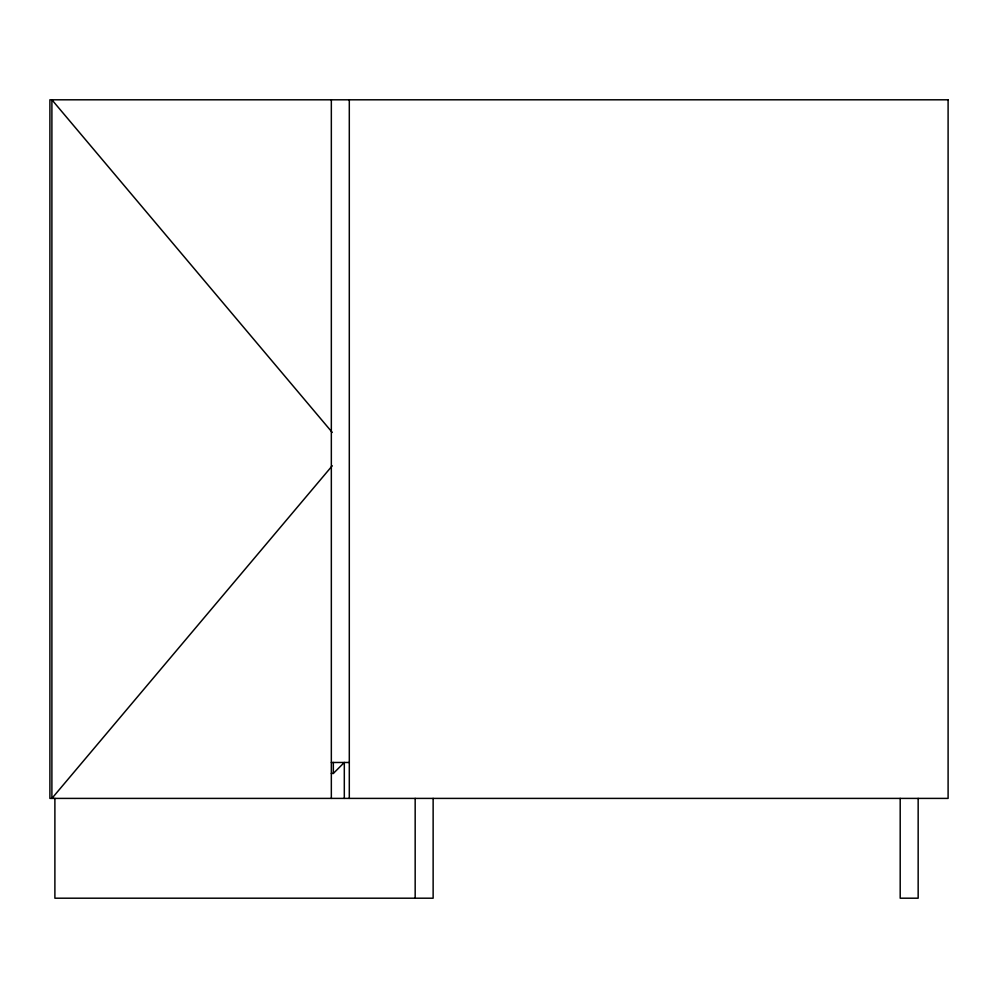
<?xml version="1.0" encoding="UTF-8"?>
<svg xmlns="http://www.w3.org/2000/svg" width="998" height="998" viewBox="0 0 998 998"><rect width="100%" height="100%" fill="white"/><g stroke="black" fill="none" stroke-linecap="round" stroke-linejoin="round"><path stroke-width="1.5" d="M332.234 465.792L51.896 798.4L51.896 99.8L332.234 432.408M331.336 773.45L333.332 773.45L344.31 762.472L344.31 798.4M331.336 762.472L349.3 762.472M918.16 798.4L918.16 898.2L900.196 898.2L900.196 798.4M433.132 798.4L433.132 898.2L54.89 898.2L54.89 798.4M415.168 798.4L415.168 898.2M349.3 99.8L349.3 798.4M333.332 762.472L333.332 773.45M331.336 99.8L331.336 798.4M948.1 99.8L49.9 99.8L49.9 798.4L948.1 798.4L948.1 99.8"/></g></svg>
